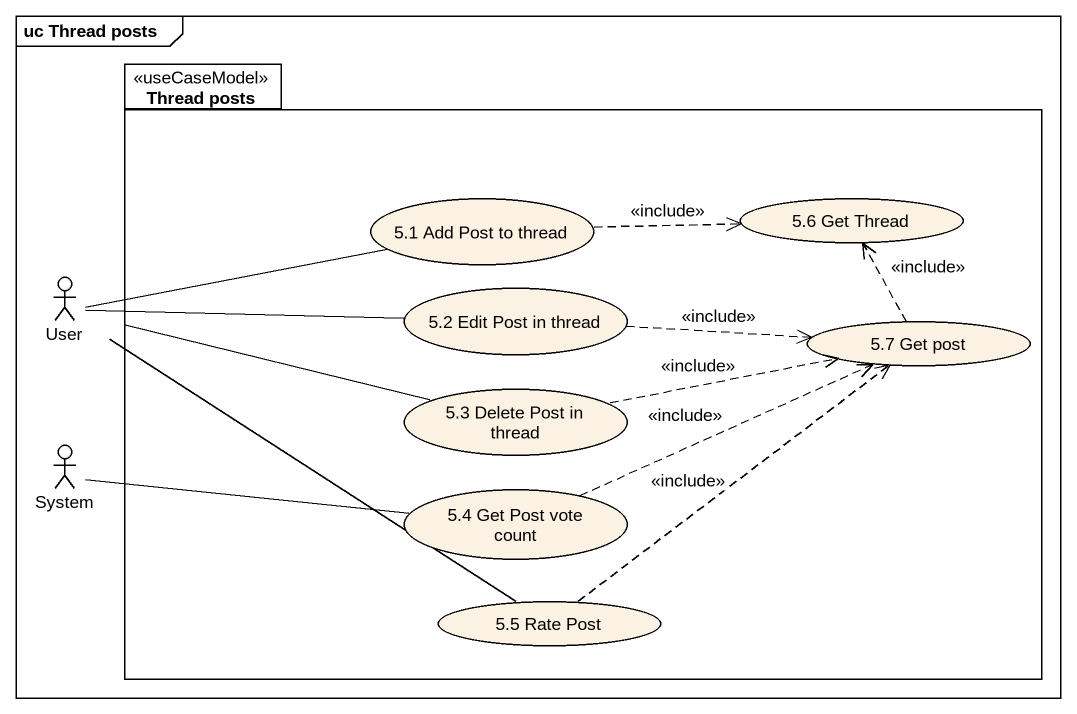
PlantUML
@startuml
mainframe uc Thread posts
package "Thread posts" as Thread_posts <<useCaseModel>> {
  usecase "5.1 Add Post to thread" as u5_1_Add_Post_to_thread
  usecase "5.6 Get Thread" as u5_6_Get_Thread
  usecase "5.2 Edit Post in thread" as u5_2_Edit_Post_in_thread
  usecase "5.7 Get post" as u5_7_Get_post
  usecase "5.3 Delete Post in thread" as u5_3_Delete_Post_in_thread
  usecase "5.4 Get Post vote count" as u5_4_Get_Post_vote_count
  usecase "5.5 Rate Post" as u5_5_Rate_Post
}
actor User
actor System
u5_1_Add_Post_to_thread .right.> u5_6_Get_Thread : <<include>>
User -right- u5_1_Add_Post_to_thread
User -right- u5_2_Edit_Post_in_thread
User -right- u5_3_Delete_Post_in_thread
User -- u5_5_Rate_Post
u5_2_Edit_Post_in_thread .right.> u5_7_Get_post : <<include>>
u5_7_Get_post .up.> u5_6_Get_Thread : <<include>>
System -right- u5_4_Get_Post_vote_count
u5_3_Delete_Post_in_thread .right.> u5_7_Get_post : <<include>>
u5_4_Get_Post_vote_count .right.> u5_7_Get_post : <<include>>
u5_5_Rate_Post .up.> u5_7_Get_post : <<include>>
@enduml
